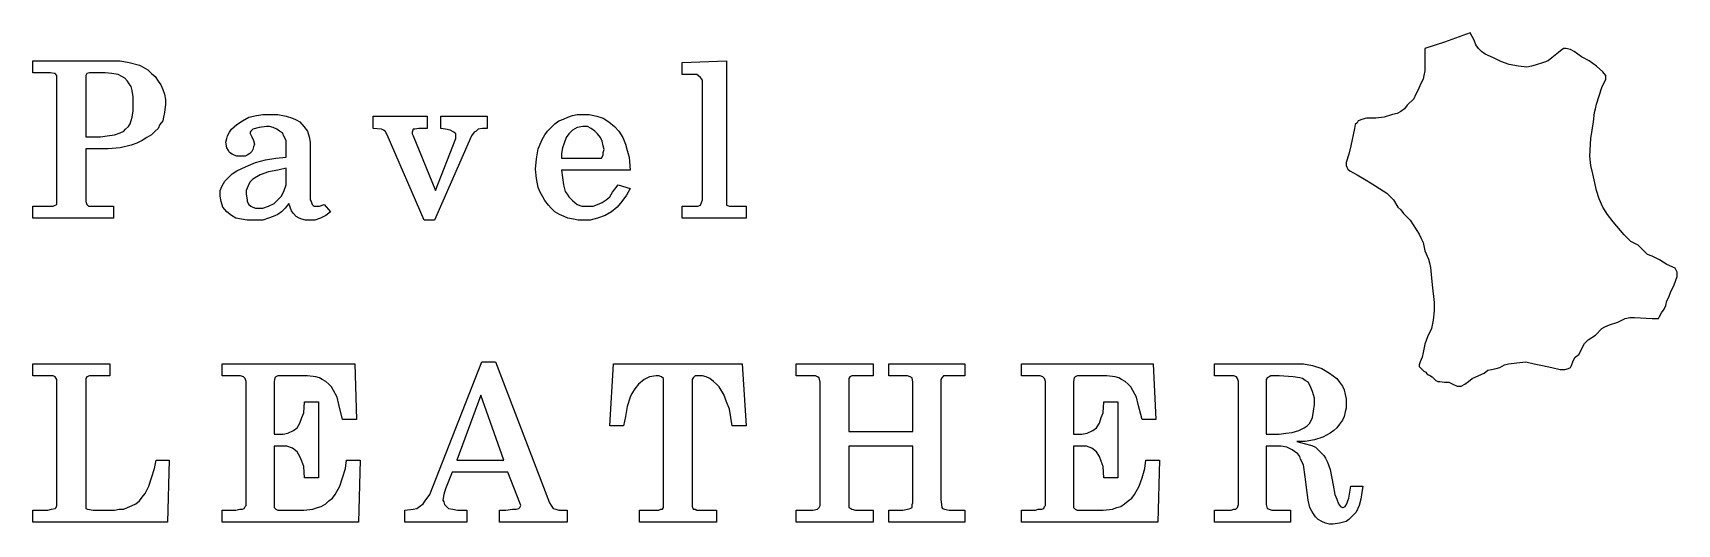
# Model space of a CAD drawing. Extents: x 70.1 to 145.2, y 102.3 to 124.8.
import ezdxf

# ---------------------------------------------------------------- set-up
doc = ezdxf.new("R2010")
doc.units = 0
doc.layers.add('Layer_1', color=7, linetype='CONTINUOUS')

msp = doc.modelspace()

# ---------------------------------------------------------------- linework, layer by layer
at = {"layer": 'Layer_1', "color": 7}
for points in [[(135.723638, 124.771196), (134.538305, 124.34786), (133.649305, 124.051527), (133.649305, 123.247194), (133.649305, 123.035527), (133.606972, 122.82386), (133.564638, 122.654527), (133.479972, 122.485194), (133.310638, 122.104194), (133.225972, 121.93486), (133.141305, 121.765527), (132.844972, 121.469194), (132.717972, 121.29986), (132.548638, 121.17286), (132.379305, 121.088194), (132.167638, 121.04586), (131.786638, 120.91886), (131.405638, 120.876527), (130.982305, 120.876527), (130.812972, 120.834194), (130.601305, 120.749527), (130.558972, 120.66486), (130.474305, 120.580194), (130.431972, 120.41086), (130.262638, 119.606527), (130.177972, 119.225527), (130.050972, 118.844527), (130.050972, 118.717527), (130.093305, 118.63286), (130.135638, 118.548194), (130.220305, 118.463527), (130.389638, 118.37886), (130.558972, 118.294194), (130.897638, 118.082527), (131.236305, 117.87086), (131.574972, 117.659194), (131.913638, 117.447527), (132.209972, 117.151194), (132.421638, 116.812527), (132.548638, 116.685527), (132.675638, 116.516194), (132.971972, 116.21986), (133.395305, 115.58486), (133.479972, 115.373194), (133.564638, 115.20386), (133.649305, 114.82286), (133.818638, 114.44186), (133.860972, 114.272527), (133.903305, 114.06086), (133.987972, 113.256527), (134.072638, 112.452194), (134.072638, 112.071194), (134.030305, 111.64786), (133.945638, 111.26686), (133.776305, 110.88586), (133.649305, 110.547194), (133.564638, 110.166194), (133.522305, 109.954527), (133.437638, 109.74286), (133.395305, 109.61586), (133.395305, 109.531194), (133.437638, 109.48886), (133.522305, 109.404194), (133.606972, 109.319527), (133.691638, 109.277194), (133.733972, 109.192527), (133.818638, 109.150194), (133.903305, 109.10786), (133.987972, 109.065527), (134.157305, 108.896194), (134.241972, 108.85386), (134.326638, 108.85386), (134.538305, 108.811527), (134.749972, 108.811527), (134.919305, 108.72686), (135.130972, 108.642194), (135.215638, 108.642194), (135.300305, 108.642194), (135.469638, 108.72686), (135.638972, 108.85386), (135.808305, 108.98086), (135.977638, 109.065527), (136.358638, 109.23486), (136.527972, 109.36186), (136.697305, 109.404194), (136.908972, 109.446527), (137.078305, 109.48886), (137.289972, 109.61586), (137.459305, 109.658194), (137.840305, 109.700527), (138.263638, 109.74286), (138.644638, 109.658194), (139.025638, 109.573527), (139.448972, 109.48886), (139.829972, 109.404194), (140.041638, 109.404194), (140.210972, 109.446527), (140.295638, 109.48886), (140.337972, 109.573527), (140.422638, 109.785194), (140.507305, 109.954527), (140.676638, 110.081527), (140.761305, 110.25086), (140.845972, 110.420194), (140.930638, 110.589527), (141.099972, 110.75886), (141.438638, 110.970527), (141.734972, 111.26686), (141.861972, 111.351527), (142.073638, 111.436194), (142.454638, 111.563194), (142.793305, 111.732527), (143.004972, 111.77486), (143.216638, 111.77486), (144.020972, 111.732527), (144.232638, 111.732527), (144.317305, 111.732527), (144.359638, 111.817194), (144.444305, 111.986527), (144.571305, 112.15586), (144.655972, 112.325194), (144.698305, 112.53686), (144.782972, 112.706194), (144.867638, 112.91786), (145.036972, 113.256527), (145.163972, 113.637527), (145.163972, 113.849194), (145.121638, 113.93386), (145.079305, 114.018527), (144.698305, 114.18786), (144.359638, 114.399527), (144.020972, 114.56886), (143.809305, 114.653527), (143.682305, 114.780527), (143.385972, 115.07686), (143.047305, 115.246194), (142.750972, 115.542527), (142.242972, 116.135194), (141.988972, 116.47386), (141.777305, 116.812527), (141.607972, 117.193527), (141.480972, 117.574527), (141.311638, 118.336527), (141.226972, 118.717527), (141.184638, 119.14086), (141.226972, 119.945194), (141.353972, 120.707194), (141.396305, 121.130527), (141.438638, 121.29986), (141.480972, 121.511527), (141.607972, 121.892527), (141.734972, 122.273527), (141.904305, 122.654527), (141.904305, 122.739194), (141.904305, 122.82386), (141.777305, 122.993194), (141.480972, 123.247194), (141.142305, 123.501194), (140.803638, 123.670527), (140.464972, 123.924527), (140.295638, 124.009194), (140.083972, 124.051527), (139.999305, 124.051527), (139.914638, 124.009194), (139.745305, 123.882194), (139.448972, 123.628194), (139.279638, 123.501194), (139.067972, 123.416527), (138.686972, 123.289527), (138.517638, 123.247194), (138.305972, 123.20486), (137.924972, 123.247194), (137.501638, 123.33186), (137.120638, 123.45886), (136.781972, 123.628194), (136.400972, 123.797527), (136.231638, 123.924527), (136.104638, 124.051527), (135.977638, 124.22086), (135.892972, 124.432527), (135.808305, 124.601863), (135.723638, 124.771196)], [(70.106972, 123.501194), (73.620638, 123.501194), (74.086305, 123.501194), (74.509638, 123.416527), (74.975305, 123.289527), (75.144638, 123.20486), (75.356305, 123.07786), (75.525638, 122.908527), (75.694972, 122.781527), (75.821972, 122.56986), (75.948972, 122.400527), (76.033638, 122.18886), (76.118305, 121.977194), (76.160638, 121.723194), (76.160638, 121.511527), (76.118305, 121.130527), (76.075972, 120.91886), (76.033638, 120.749527), (75.906638, 120.580194), (75.821972, 120.41086), (75.694972, 120.28386), (75.525638, 120.114527), (75.313972, 119.987527), (75.102305, 119.860527), (74.848305, 119.733527), (74.594305, 119.64886), (74.086305, 119.52186), (73.535972, 119.479527), (72.519972, 119.479527), (72.519972, 117.151194), (72.519972, 117.066527), (72.562305, 116.939527), (72.646972, 116.85486), (72.773972, 116.85486), (73.789972, 116.85486), (73.789972, 116.304527), (70.106972, 116.304527), (70.106972, 116.85486), (70.911305, 116.85486), (71.038305, 116.85486), (71.122972, 116.897194), (71.207638, 116.939527), (71.207638, 117.066527), (71.207638, 122.654527), (71.207638, 122.82386), (71.122972, 122.908527), (71.080638, 122.908527), (70.911305, 122.95086), (70.741972, 122.95086), (70.106972, 122.95086), (70.106972, 123.501194)], [(101.772305, 123.501194), (101.772305, 117.066527), (101.772305, 116.897194), (101.899305, 116.85486), (101.983972, 116.85486), (102.661305, 116.85486), (102.661305, 116.304527), (99.740305, 116.304527), (99.740305, 116.85486), (100.290638, 116.85486), (100.459972, 116.85486), (100.586972, 116.897194), (100.629305, 117.024194), (100.671638, 117.151194), (100.671638, 122.485194), (100.671638, 122.612194), (100.586972, 122.739194), (100.417638, 122.866194), (100.248305, 122.866194), (99.740305, 122.866194), (99.740305, 123.416527), (101.772305, 123.501194)], [(73.197305, 120.02986), (73.493638, 120.072194), (73.832305, 120.114527), (74.086305, 120.199194), (74.255638, 120.28386), (74.340305, 120.368527), (74.467305, 120.495527), (74.551972, 120.622527), (74.636638, 120.91886), (74.678972, 121.215194), (74.678972, 121.511527), (74.678972, 121.850194), (74.636638, 122.146527), (74.594305, 122.31586), (74.509638, 122.44286), (74.424972, 122.56986), (74.297972, 122.69686), (74.170972, 122.781527), (74.001638, 122.866194), (73.705305, 122.908527), (73.408972, 122.95086), (73.070305, 122.95086), (72.689305, 122.95086), (72.562305, 122.908527), (72.519972, 122.82386), (72.519972, 122.612194), (72.519972, 120.02986), (73.197305, 120.02986)], [(83.399638, 116.939527), (83.695972, 116.60086), (83.484305, 116.431527), (83.230305, 116.304527), (82.976305, 116.21986), (82.722305, 116.21986), (82.552972, 116.21986), (82.383638, 116.262194), (82.256638, 116.304527), (82.129638, 116.389194), (82.002638, 116.516194), (81.917972, 116.643194), (81.790972, 116.98186), (81.621638, 116.770194), (81.452305, 116.60086), (81.282972, 116.47386), (81.071305, 116.389194), (80.859638, 116.304527), (80.605638, 116.21986), (80.139972, 116.21986), (79.885972, 116.21986), (79.631972, 116.262194), (79.377972, 116.304527), (79.166305, 116.431527), (78.954638, 116.60086), (78.785305, 116.812527), (78.700638, 117.066527), (78.658305, 117.320527), (78.658305, 117.574527), (78.742972, 117.786194), (78.869972, 117.99786), (79.039305, 118.167194), (79.208638, 118.336527), (79.420305, 118.463527), (79.843638, 118.675194), (80.266972, 118.844527), (80.732638, 118.971527), (81.198305, 119.056194), (81.663972, 119.098527), (81.663972, 119.733527), (81.663972, 119.860527), (81.579305, 120.02986), (81.494638, 120.199194), (81.367638, 120.28386), (81.240638, 120.368527), (81.071305, 120.453194), (80.901972, 120.495527), (80.774972, 120.495527), (80.436305, 120.453194), (80.139972, 120.368527), (80.055305, 120.28386), (80.012972, 120.199194), (80.097638, 120.02986), (80.182305, 119.860527), (80.224638, 119.691194), (80.182305, 119.564194), (80.139972, 119.437194), (80.097638, 119.352527), (80.012972, 119.26786), (79.885972, 119.183194), (79.801305, 119.14086), (79.547305, 119.14086), (79.420305, 119.14086), (79.293305, 119.183194), (79.208638, 119.225527), (79.081638, 119.310194), (79.039305, 119.39486), (78.954638, 119.52186), (78.912305, 119.77586), (78.954638, 119.945194), (78.996972, 120.072194), (79.081638, 120.241527), (79.166305, 120.368527), (79.420305, 120.580194), (79.674305, 120.749527), (79.970638, 120.91886), (80.309305, 121.003527), (80.605638, 121.04586), (80.944305, 121.04586), (81.282972, 121.04586), (81.663972, 120.961194), (81.960305, 120.876527), (82.129638, 120.79186), (82.298972, 120.707194), (82.468305, 120.495527), (82.637638, 120.28386), (82.722305, 120.02986), (82.764638, 119.77586), (82.764638, 117.36286), (82.764638, 117.151194), (82.806972, 117.066527), (82.849305, 116.939527), (82.891638, 116.897194), (82.933972, 116.85486), (83.187972, 116.85486), (83.399638, 116.939527)], [(85.643305, 120.961194), (88.098638, 120.961194), (88.098638, 120.41086), (87.717638, 120.41086), (87.548305, 120.368527), (87.463638, 120.368527), (87.421305, 120.241527), (87.421305, 120.15686), (87.463638, 120.072194), (88.479638, 117.574527), (89.410972, 119.945194), (89.410972, 120.072194), (89.410972, 120.15686), (89.326305, 120.241527), (89.156972, 120.326194), (88.945305, 120.368527), (88.733638, 120.41086), (88.733638, 120.961194), (90.850305, 120.961194), (90.850305, 120.41086), (90.638638, 120.41086), (90.426972, 120.368527), (90.342305, 120.28386), (90.257638, 120.241527), (90.130638, 120.072194), (88.437305, 116.21986), (87.971638, 116.21986), (86.278305, 120.114527), (86.193638, 120.28386), (86.108972, 120.326194), (86.024305, 120.368527), (85.643305, 120.41086), (85.643305, 120.961194)], [(97.369638, 118.50586), (94.236972, 118.50586), (94.279305, 118.167194), (94.321638, 117.828527), (94.406305, 117.532194), (94.490972, 117.405194), (94.575638, 117.278194), (94.744972, 117.10886), (94.956638, 116.939527), (95.168305, 116.85486), (95.422305, 116.85486), (95.676305, 116.85486), (95.887972, 116.939527), (96.099638, 117.024194), (96.268972, 117.151194), (96.438305, 117.278194), (96.565305, 117.48986), (96.819305, 117.828527), (97.369638, 117.659194), (97.200305, 117.36286), (96.988638, 117.066527), (96.776972, 116.812527), (96.522972, 116.60086), (96.226638, 116.431527), (95.887972, 116.304527), (95.549305, 116.21986), (95.210638, 116.21986), (94.998972, 116.21986), (94.787305, 116.262194), (94.533305, 116.304527), (94.363972, 116.389194), (94.152305, 116.47386), (93.940638, 116.60086), (93.771305, 116.770194), (93.644305, 116.897194), (93.474972, 117.10886), (93.390305, 117.278194), (93.263305, 117.48986), (93.178638, 117.701527), (93.093972, 118.12486), (93.051638, 118.548194), (93.093972, 119.01386), (93.178638, 119.479527), (93.347972, 119.90286), (93.474972, 120.114527), (93.601972, 120.28386), (93.771305, 120.453194), (93.940638, 120.622527), (94.109972, 120.749527), (94.321638, 120.834194), (94.533305, 120.91886), (94.744972, 121.003527), (94.956638, 121.04586), (95.210638, 121.04586), (95.506972, 121.04586), (95.845638, 120.961194), (96.141972, 120.876527), (96.395972, 120.707194), (96.649972, 120.495527), (96.861638, 120.28386), (97.030972, 119.987527), (97.157972, 119.691194), (97.242638, 119.39486), (97.327305, 119.098527), (97.369638, 118.50586)], [(95.930305, 119.056194), (96.057305, 119.056194), (96.141972, 119.183194), (96.141972, 119.310194), (96.184305, 119.437194), (96.141972, 119.606527), (96.099638, 119.818194), (96.014972, 119.987527), (95.887972, 120.15686), (95.760972, 120.28386), (95.591638, 120.41086), (95.422305, 120.495527), (95.210638, 120.495527), (94.956638, 120.453194), (94.744972, 120.326194), (94.575638, 120.15686), (94.448638, 119.987527), (94.363972, 119.733527), (94.279305, 119.52186), (94.236972, 119.26786), (94.236972, 119.056194), (95.930305, 119.056194)], [(81.663972, 118.590527), (81.282972, 118.50586), (80.859638, 118.421194), (80.478638, 118.294194), (80.139972, 118.082527), (80.012972, 117.955527), (79.928305, 117.786194), (79.843638, 117.574527), (79.843638, 117.405194), (79.885972, 117.151194), (79.885972, 117.066527), (79.970638, 116.939527), (80.055305, 116.85486), (80.139972, 116.812527), (80.266972, 116.770194), (80.351638, 116.770194), (80.605638, 116.770194), (80.859638, 116.85486), (81.113638, 116.98186), (81.282972, 117.151194), (81.452305, 117.320527), (81.579305, 117.574527), (81.663972, 117.828527), (81.663972, 118.082527), (81.663972, 118.590527)], [(70.106972, 109.658194), (73.620638, 109.658194), (73.620638, 109.10786), (72.689305, 109.10786)], [(75.737305, 105.255527), (76.329972, 105.255527), (76.245305, 102.419194), (70.106972, 102.419194), (70.106972, 102.969527), (70.784305, 102.969527), (70.953638, 103.01186), (71.122972, 103.054194), (71.165305, 103.096527), (71.207638, 103.181194), (71.207638, 103.350527), (71.207638, 108.85386), (71.207638, 108.938527), (71.122972, 109.065527), (71.038305, 109.10786), (70.911305, 109.10786), (70.106972, 109.10786), (70.106972, 109.658194)], [(78.742972, 109.658194), (84.796638, 109.658194), (84.881305, 107.118194), (84.246305, 107.118194), (84.076972, 107.795527), (83.992305, 108.134194), (83.822972, 108.430527), (83.738305, 108.59986), (83.611305, 108.72686), (83.484305, 108.85386), (83.314972, 108.938527), (83.187972, 109.023194), (83.018638, 109.065527), (82.637638, 109.10786), (81.282972, 109.10786), (81.198305, 109.065527), (81.155972, 109.023194), (81.113638, 108.85386), (81.113638, 106.44086), (81.536972, 106.44086), (81.748638, 106.483194), (82.002638, 106.610194), (82.171972, 106.737194), (82.298972, 106.94886), (82.383638, 107.20286), (82.468305, 107.414527), (82.510638, 107.922527), (83.145638, 107.922527), (83.145638, 104.451194), (82.510638, 104.451194), (82.468305, 104.959194), (82.383638, 105.213194), (82.298972, 105.42486), (82.171972, 105.636527), (81.960305, 105.80586), (81.706305, 105.890527), (81.452305, 105.890527), (81.113638, 105.890527), (81.113638, 103.223527), (81.113638, 103.096527), (81.198305, 103.01186), (81.282972, 102.969527), (81.367638, 102.969527), (82.468305, 102.969527), (82.891638, 103.01186), (83.103305, 103.096527), (83.272638, 103.13886), (83.484305, 103.26586), (83.611305, 103.39286), (83.780638, 103.51986), (83.907638, 103.689194), (84.119305, 104.070194), (84.246305, 104.451194), (84.373305, 104.874527), (84.415638, 105.255527), (85.050638, 105.255527), (84.965972, 102.419194), (78.742972, 102.419194), (78.742972, 102.969527), (79.377972, 102.969527), (79.547305, 103.01186), (79.674305, 103.01186), (79.758972, 103.054194), (79.801305, 103.13886), (79.843638, 103.181194), (79.843638, 103.26586), (79.843638, 108.85386), (79.801305, 108.98086), (79.716638, 109.065527), (79.589638, 109.10786), (79.462638, 109.10786), (78.742972, 109.10786), (78.742972, 109.658194)], [(88.225638, 103.689194), (90.596305, 109.74286), (91.231305, 109.74286), (93.686638, 103.308194), (93.771305, 103.181194), (93.855972, 103.054194), (93.982972, 103.01186), (94.109972, 102.969527), (94.490972, 102.969527), (94.490972, 102.419194), (91.400638, 102.419194), (91.400638, 102.969527), (91.696972, 102.969527), (91.993305, 103.01186), (92.162638, 103.01186), (92.289638, 103.054194), (92.331972, 103.096527), (92.374305, 103.181194), (92.331972, 103.308194), (91.781638, 104.705194), (89.241638, 104.705194), (88.945305, 103.943194), (88.860638, 103.689194), (88.818305, 103.435194), (88.860638, 103.350527), (88.902972, 103.223527), (88.987638, 103.13886), (89.072305, 103.054194), (89.283972, 103.01186), (89.495638, 102.969527), (89.918972, 102.969527), (89.918972, 102.419194), (87.082638, 102.419194), (87.082638, 102.969527), (87.463638, 103.01186), (87.632972, 103.054194), (87.759972, 103.13886), (87.929305, 103.26586), (88.013972, 103.39286), (88.225638, 103.689194)], [(96.607638, 109.658194), (102.491972, 109.658194), (102.661305, 106.82186), (102.026305, 106.82186), (101.899305, 107.58386), (101.772305, 107.922527), (101.645305, 108.261194), (101.433638, 108.59986), (101.306638, 108.72686), (101.179638, 108.85386), (101.010305, 108.98086), (100.840972, 109.065527), (100.671638, 109.10786), (100.459972, 109.10786), (100.332972, 109.10786), (100.290638, 109.065527), (100.248305, 109.023194), (100.205972, 108.938527), (100.205972, 108.811527), (100.205972, 103.223527), (100.205972, 103.13886), (100.248305, 103.01186), (100.332972, 103.01186), (100.417638, 102.969527), (101.306638, 102.969527), (101.306638, 102.419194), (97.792972, 102.419194), (97.792972, 102.969527), (98.681972, 102.969527), (98.766638, 103.01186), (98.851305, 103.01186), (98.893638, 103.096527), (98.893638, 103.181194), (98.893638, 108.85386), (98.893638, 108.98086), (98.808972, 109.065527), (98.681972, 109.10786), (98.554972, 109.10786), (98.258638, 109.065527), (98.004638, 108.938527), (97.750638, 108.72686), (97.581305, 108.515194), (97.454305, 108.303527), (97.369638, 108.134194), (97.242638, 107.71086), (97.157972, 107.245194), (97.073305, 106.82186), (96.438305, 106.82186), (96.607638, 109.658194)], [(104.947305, 109.658194), (108.460972, 109.658194), (108.460972, 109.10786), (107.656638, 109.10786), (107.487305, 109.10786), (107.402638, 109.065527), (107.360305, 108.98086), (107.360305, 108.59986), (107.360305, 106.56786), (110.281305, 106.56786), (110.281305, 108.59986)], [(111.932305, 102.969527), (112.651972, 102.969527), (112.651972, 102.419194), (109.180638, 102.419194), (109.180638, 102.969527), (109.815638, 102.969527), (110.027305, 103.01186), (110.154305, 103.054194), (110.238972, 103.096527), (110.238972, 103.223527), (110.281305, 103.308194), (110.281305, 103.51986), (110.281305, 105.890527), (107.360305, 105.890527), (107.360305, 103.51986), (107.360305, 103.096527), (107.444972, 103.054194), (107.487305, 103.01186), (107.656638, 102.969527), (108.460972, 102.969527), (108.460972, 102.419194), (104.947305, 102.419194), (104.947305, 102.969527), (105.709305, 102.969527), (105.920972, 103.01186), (106.005638, 103.096527), (106.047972, 103.181194), (106.047972, 103.51986), (106.047972, 108.59986), (106.047972, 108.811527), (106.005638, 109.023194), (105.920972, 109.065527), (105.836305, 109.10786), (105.624638, 109.10786), (104.947305, 109.10786), (104.947305, 109.658194)], [(109.815638, 109.10786), (109.180638, 109.10786), (109.180638, 109.658194), (112.651972, 109.658194), (112.651972, 109.10786), (111.847638, 109.10786), (111.678305, 109.10786), (111.593638, 109.023194), (111.551305, 108.938527), (111.551305, 108.557527), (111.551305, 103.477527), (111.593638, 103.096527)], [(115.234305, 109.658194), (121.245638, 109.658194), (121.372638, 107.118194), (120.737638, 107.118194)], [(117.943638, 105.890527), (117.604972, 105.890527), (117.604972, 103.223527), (117.604972, 103.096527), (117.689638, 103.01186), (117.774305, 102.969527), (117.858972, 102.969527), (118.959638, 102.969527), (119.382972, 103.01186), (119.594638, 103.096527), (119.763972, 103.13886), (119.933305, 103.26586), (120.102638, 103.39286), (120.271972, 103.51986), (120.398972, 103.689194), (120.610638, 104.070194), (120.737638, 104.451194), (120.864638, 104.874527), (120.906972, 105.255527), (121.541972, 105.255527), (121.457305, 102.419194), (115.234305, 102.419194), (115.234305, 102.969527), (115.869305, 102.969527), (115.996305, 103.01186), (116.165638, 103.01186), (116.250305, 103.054194), (116.292638, 103.13886), (116.334972, 103.181194), (116.334972, 103.26586), (116.334972, 108.85386), (116.292638, 108.98086), (116.207972, 109.065527), (116.080972, 109.10786), (115.953972, 109.10786), (115.234305, 109.10786), (115.234305, 109.658194)], [(124.039638, 109.658194), (127.722638, 109.658194), (128.103638, 109.658194), (128.526972, 109.573527), (128.950305, 109.446527), (129.288972, 109.23486), (129.627638, 108.98086), (129.754638, 108.811527), (129.881638, 108.642194), (129.966305, 108.47286), (130.008638, 108.261194), (130.050972, 108.049527), (130.050972, 107.83786), (130.050972, 107.626194), (130.008638, 107.45686), (129.966305, 107.245194), (129.881638, 107.07586), (129.754638, 106.906527), (129.627638, 106.737194), (129.500638, 106.610194), (129.331305, 106.483194), (128.992638, 106.31386), (128.611638, 106.18686), (128.188305, 106.102194), (127.807305, 106.102194)], [(129.712305, 103.26586), (129.796972, 103.13886), (129.881638, 103.096527), (129.923972, 103.096527), (130.008638, 103.13886), (130.093305, 103.26586), (130.135638, 103.39286), (130.177972, 103.51986), (130.262638, 104.070194), (130.812972, 104.070194), (130.770638, 103.77386), (130.728305, 103.477527), (130.643638, 103.181194), (130.516638, 102.88486), (130.304972, 102.673194), (130.177972, 102.546194), (130.050972, 102.461527), (129.754638, 102.37686), (129.458305, 102.334527), (129.288972, 102.334527), (129.119638, 102.37686), (128.950305, 102.461527), (128.780972, 102.546194), (128.653972, 102.673194), (128.569305, 102.800194), (128.484638, 102.927194), (128.399972, 103.096527), (128.315305, 103.435194), (128.272972, 103.77386), (128.188305, 104.493527), (128.103638, 105.04386), (127.976638, 105.29786), (127.934305, 105.42486), (127.849638, 105.55186), (127.595638, 105.721194), (127.341638, 105.848194), (127.087638, 105.890527), (126.791305, 105.890527), (126.410305, 105.890527), (126.410305, 103.223527), (126.452638, 103.054194), (126.537305, 103.01186), (126.664305, 102.969527), (127.510972, 102.969527), (127.510972, 102.419194), (124.039638, 102.419194), (124.039638, 102.969527), (124.801638, 102.969527), (124.928638, 103.01186), (125.013305, 103.01186), (125.097972, 103.096527), (125.140305, 103.223527), (125.140305, 108.85386), (125.097972, 108.98086), (125.055638, 109.065527), (124.928638, 109.10786), (124.801638, 109.10786), (124.039638, 109.10786), (124.039638, 109.658194)], [(72.689305, 109.10786), (72.562305, 109.065527), (72.519972, 108.98086), (72.519972, 108.811527)], [(110.281305, 108.59986), (110.281305, 108.811527), (110.238972, 109.023194), (110.154305, 109.065527), (110.027305, 109.10786), (109.815638, 109.10786)], [(119.128972, 109.10786), (117.774305, 109.10786), (117.689638, 109.065527), (117.647305, 109.023194), (117.604972, 108.85386), (117.604972, 106.44086), (117.985972, 106.44086), (118.239972, 106.483194), (118.493972, 106.610194), (118.663305, 106.737194), (118.790305, 106.94886), (118.874972, 107.20286), (118.959638, 107.414527), (119.001972, 107.922527), (119.636972, 107.922527), (119.636972, 104.451194), (119.001972, 104.451194)], [(120.737638, 107.118194), (120.568305, 107.795527), (120.483638, 108.134194), (120.314305, 108.430527), (120.229638, 108.59986), (120.102638, 108.72686), (119.975638, 108.85386), (119.806305, 108.938527), (119.679305, 109.023194), (119.509972, 109.065527), (119.128972, 109.10786)], [(127.002972, 106.44086), (127.299305, 106.483194), (127.595638, 106.525527), (127.891972, 106.610194), (128.145972, 106.737194), (128.272972, 106.82186), (128.399972, 106.94886), (128.526972, 107.20286), (128.569305, 107.499194), (128.611638, 107.795527), (128.611638, 108.09186), (128.526972, 108.388194), (128.399972, 108.684527), (128.315305, 108.811527), (128.188305, 108.896194), (128.061305, 108.98086), (127.934305, 109.023194), (127.637972, 109.065527), (127.002972, 109.10786), (126.621972, 109.10786), (126.537305, 109.065527), (126.452638, 109.023194), (126.410305, 108.938527), (126.410305, 108.85386), (126.410305, 106.44086), (127.002972, 106.44086)], [(72.519972, 108.811527), (72.519972, 103.26586), (72.519972, 103.13886), (72.519972, 103.054194), (72.604638, 103.01186), (72.858638, 102.969527), (73.832305, 102.969527)], [(90.553972, 108.21886), (89.453305, 105.255527), (91.612305, 105.255527), (90.553972, 108.21886)], [(119.001972, 104.451194), (118.959638, 104.959194), (118.874972, 105.213194), (118.790305, 105.42486), (118.663305, 105.636527), (118.451638, 105.80586), (118.197638, 105.890527), (117.943638, 105.890527)], [(127.807305, 106.102194), (128.145972, 106.017527), (128.484638, 105.93286), (128.653972, 105.848194), (128.780972, 105.721194), (128.907972, 105.594194), (129.034972, 105.467194), (129.119638, 105.340194), (129.204305, 105.17086), (129.331305, 104.832194), (129.458305, 104.112527), (129.542972, 103.689194), (129.627638, 103.477527), (129.712305, 103.26586)], [(73.832305, 102.969527), (74.043972, 103.01186), (74.255638, 103.01186), (74.424972, 103.096527), (74.636638, 103.181194), (74.805972, 103.26586), (74.975305, 103.39286), (75.102305, 103.562194), (75.229305, 103.731527), (75.398638, 104.070194), (75.525638, 104.451194), (75.652638, 104.874527), (75.737305, 105.255527)], [(111.593638, 103.096527), (111.635972, 103.054194), (111.720638, 103.01186), (111.932305, 102.969527)]]:
    msp.add_lwpolyline(points, dxfattribs=at)

doc.saveas('drawing.dxf')
